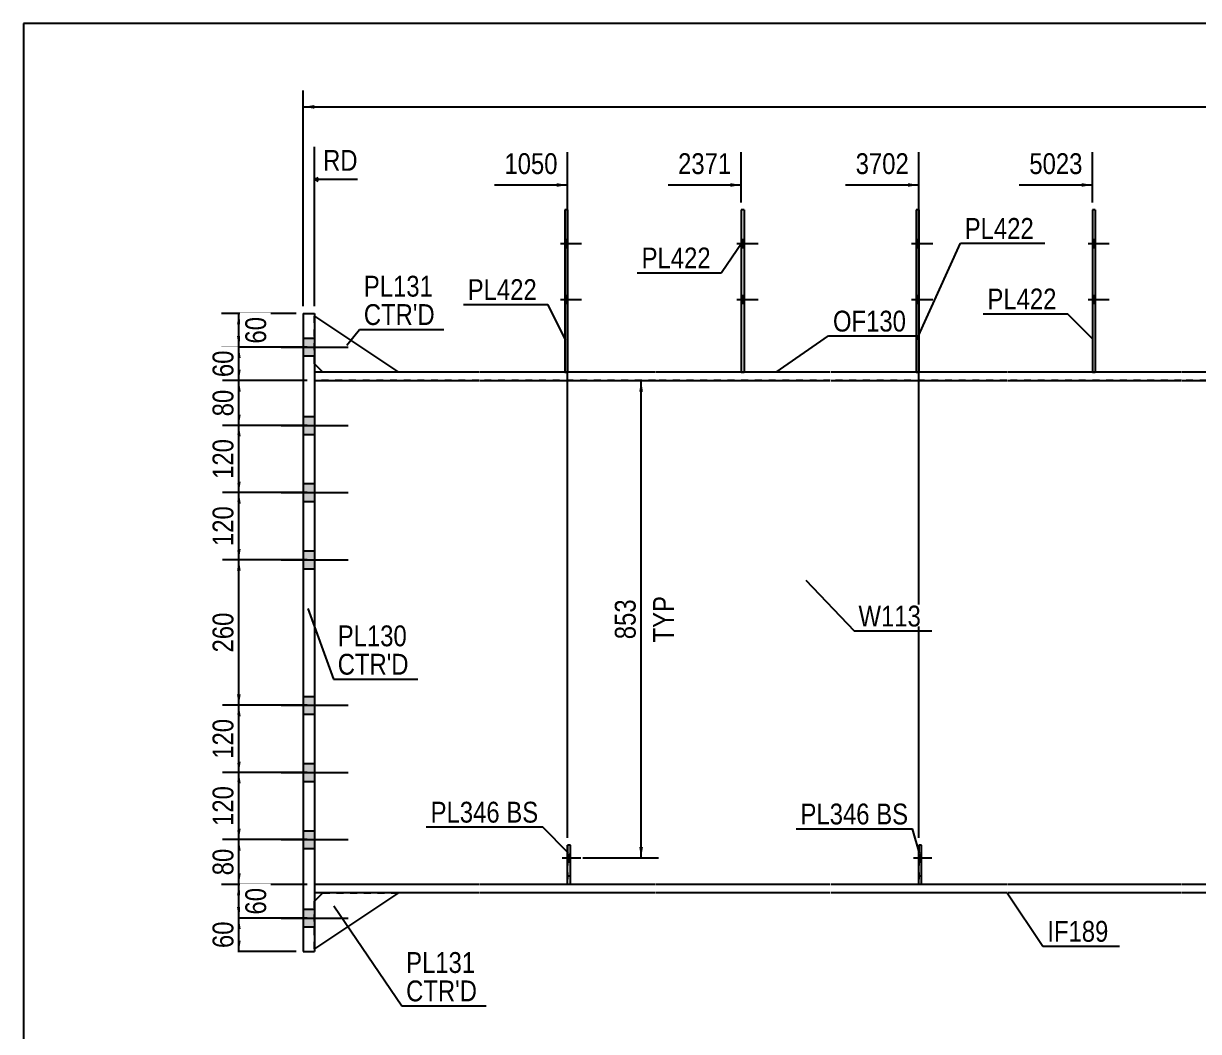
# Model space of a CAD drawing. Header units: millimetres. Extents: x 2 to 405, y 5 to 282.
# Drawn here: x 5 to 166.5, y 143.5 to 282 of the extents above; entities that cross this region are included whole.
import ezdxf

# ---------------------------------------------------------------- set-up
doc = ezdxf.new("R2010")
doc.units = ezdxf.units.MM
doc.linetypes.add('DXK_LINE_DOT1', pattern=[1.8814, 0.9407, -0.9407])
doc.linetypes.add('DXK_LINE_DOT2', pattern=[3.9198, 1.9599, -1.9599])
doc.styles.add('Arial Narrow', font='ARIALN.TTF', dxfattribs={"height": 0.2})

# ---------------------------------------------------------------- blocks, each defined once
blk = doc.blocks.new('Unknown-623473287-1210')
at = {"color": 5, "linetype": 'Continuous'}
for p, q in [((405, 282), (5, 282)), ((5, 282), (5, 5))]:
    blk.add_line(p, q, dxfattribs=at)
blk = doc.blocks.new('Part-623473287-1562 - 1511')
at = {"color": 2, "linetype": 'Continuous'}
for p, q in [((67.61, 234.08), (44.99, 234.08)), ((44.99, 232.93), (67.61, 232.93)), ((91.86, 234.08), (67.71, 234.08)), ((67.71, 232.93), (91.86, 232.93)), ((115.89, 234.08), (91.96, 234.08)), ((91.96, 232.93), (115.89, 232.93)), ((140.14, 234.08), (115.99, 234.08)), ((115.99, 232.93), (140.14, 232.93)), ((164.16, 234.08), (140.24, 234.08)), ((140.24, 232.93), (164.16, 232.93)), ((175.34, 234.08), (164.26, 234.08)), ((164.26, 232.93), (175.34, 232.93)), ((175.34, 234.08), (175.34, 232.93))]:
    blk.add_line(p, q, dxfattribs=at)
at = {"color": 7, "linetype": 'DXK_LINE_DOT1'}
blk.add_line((44.99, 234.08), (44.99, 232.93), dxfattribs=at)
blk = doc.blocks.new('Part-623473287-1728 - 1511')
at = {"color": 2, "linetype": 'Continuous'}
for p, q in [((152.32, 256.39), (151.93, 256.39)), ((151.93, 256.39), (151.93, 234.08)), ((152.32, 256.39), (152.32, 234.08))]:
    blk.add_line(p, q, dxfattribs=at)
at = {"color": 7, "linetype": 'DXK_LINE_DOT1'}
blk.add_line((151.93, 234.08), (152.32, 234.08), dxfattribs=at)
blk = doc.blocks.new('Part-623473287-1584 - 1511')
at = {"color": 7, "linetype": 'DXK_LINE_DOT1'}
for p, q in [((67.61, 232.93), (44.99, 232.93)), ((44.99, 232.93), (44.99, 163.7)), ((91.86, 232.93), (67.71, 232.93)), ((115.89, 232.93), (91.96, 232.93)), ((140.14, 232.93), (115.99, 232.93)), ((164.16, 232.93), (140.24, 232.93)), ((186.42, 232.93), (164.26, 232.93)), ((197.59, 232.93), (186.52, 232.93)), ((67.61, 163.7), (44.99, 163.7)), ((91.86, 163.7), (67.71, 163.7)), ((115.89, 163.7), (91.96, 163.7)), ((140.14, 163.7), (115.99, 163.7)), ((164.16, 163.7), (140.24, 163.7)), ((186.42, 163.7), (164.26, 163.7)), ((197.59, 163.7), (186.52, 163.7))]:
    blk.add_line(p, q, dxfattribs=at)
at = {"color": 2, "linetype": 'Continuous'}
blk.add_line((197.59, 232.93), (197.59, 163.7), dxfattribs=at)
blk = doc.blocks.new('Part-623473287-1760 - 1511')
at = {"color": 2, "linetype": 'Continuous'}
for p, q in [((79.79, 256.39), (79.4, 256.39)), ((79.4, 256.39), (79.4, 234.08)), ((79.79, 256.39), (79.79, 234.08))]:
    blk.add_line(p, q, dxfattribs=at)
at = {"color": 7, "linetype": 'DXK_LINE_DOT1'}
blk.add_line((79.4, 234.08), (79.79, 234.08), dxfattribs=at)
blk = doc.blocks.new('Bolt-623473287-1632 - 1511')
at = {"color": 3, "linetype": 'DXK_LINE_DOT2'}
for p, q in [((79.06, 167.34), (81.59, 167.34)), ((79.79, 167.87), (80.17, 167.87)), ((79.79, 166.8), (80.17, 166.8))]:
    blk.add_line(p, q, dxfattribs=at)
blk = doc.blocks.new('Bolt-623473287-1633 - 1511')
at = {"linetype": 'Continuous'}
blk.add_hatch(color=3, dxfattribs=at).paths.add_polyline_path([(80.17, 166.8), (80.17, 167.87), (79.79, 167.87), (79.79, 166.8)])
at = {"color": 3, "linetype": 'Continuous'}
for p, q in [((79.06, 167.34), (81.59, 167.34)), ((79.79, 167.87), (80.17, 167.87)), ((79.79, 166.8), (80.17, 166.8))]:
    blk.add_line(p, q, dxfattribs=at)
blk = doc.blocks.new('Bolt-623473287-1634 - 1511')
at = {"linetype": 'Continuous'}
for points in [[(104.04, 251.24), (104.04, 252.31), (103.66, 252.31), (103.66, 251.24)], [(104.04, 251.24), (104.04, 252.31), (103.66, 252.31), (103.66, 251.24)], [(104.04, 243.55), (104.04, 244.62), (103.66, 244.62), (103.66, 243.55)], [(104.04, 243.55), (104.04, 244.62), (103.66, 244.62), (103.66, 243.55)]]:
    blk.add_hatch(color=3, dxfattribs=at).paths.add_polyline_path(points)
at = {"color": 3, "linetype": 'Continuous'}
for p, q in [((103.66, 252.31), (104.04, 252.31)), ((103.66, 252.31), (104.04, 252.31)), ((103.04, 251.78), (105.96, 251.78)), ((103.04, 251.78), (105.96, 251.78)), ((103.66, 251.24), (104.04, 251.24)), ((103.66, 251.24), (104.04, 251.24)), ((103.04, 244.08), (105.96, 244.08)), ((103.04, 244.08), (105.96, 244.08)), ((103.66, 244.62), (104.04, 244.62)), ((103.66, 244.62), (104.04, 244.62)), ((103.66, 243.55), (104.04, 243.55)), ((103.66, 243.55), (104.04, 243.55))]:
    blk.add_line(p, q, dxfattribs=at)
blk = doc.blocks.new('Bolt-623473287-1635 - 1511')
at = {"linetype": 'Continuous'}
for points in [[(152.32, 251.24), (152.32, 252.31), (151.93, 252.31), (151.93, 251.24)], [(152.32, 251.24), (152.32, 252.31), (151.93, 252.31), (151.93, 251.24)], [(152.32, 243.55), (152.32, 244.62), (151.93, 244.62), (151.93, 243.55)], [(152.32, 243.55), (152.32, 244.62), (151.93, 244.62), (151.93, 243.55)]]:
    blk.add_hatch(color=3, dxfattribs=at).paths.add_polyline_path(points)
at = {"color": 3, "linetype": 'Continuous'}
for p, q in [((151.93, 252.31), (152.32, 252.31)), ((151.93, 252.31), (152.32, 252.31)), ((151.32, 251.78), (154.24, 251.78)), ((151.32, 251.78), (154.24, 251.78)), ((151.93, 251.24), (152.32, 251.24)), ((151.93, 251.24), (152.32, 251.24)), ((151.32, 244.08), (154.24, 244.08)), ((151.32, 244.08), (154.24, 244.08)), ((151.93, 244.62), (152.32, 244.62)), ((151.93, 244.62), (152.32, 244.62)), ((151.93, 243.55), (152.32, 243.55)), ((151.93, 243.55), (152.32, 243.55))]:
    blk.add_line(p, q, dxfattribs=at)
blk = doc.blocks.new('Part-623473287-1765 - 1511')
at = {"color": 7, "linetype": 'DXK_LINE_DOT1'}
for p, q in [((128.06, 169.11), (128.06, 163.72)), ((128.45, 169.11), (128.06, 169.11)), ((128.45, 163.72), (128.45, 169.11)), ((128.06, 164.87), (128.45, 164.87)), ((128.06, 163.72), (128.45, 163.72))]:
    blk.add_line(p, q, dxfattribs=at)
blk = doc.blocks.new('Part-623473287-1701 - 1511')
at = {"color": 2, "linetype": 'Continuous'}
for p, q in [((79.79, 163.72), (79.79, 169.11)), ((80.17, 169.11), (79.79, 169.11)), ((80.17, 163.72), (80.17, 169.11)), ((79.79, 163.72), (80.17, 163.72))]:
    blk.add_line(p, q, dxfattribs=at)
blk = doc.blocks.new('Bolt-623473287-1638 - 1511')
at = {"linetype": 'Continuous'}
for points in [[(79.79, 251.24), (79.79, 252.31), (79.4, 252.31), (79.4, 251.24)], [(79.79, 251.24), (79.79, 252.31), (79.4, 252.31), (79.4, 251.24)], [(79.79, 243.55), (79.79, 244.62), (79.4, 244.62), (79.4, 243.55)], [(79.79, 243.55), (79.79, 244.62), (79.4, 244.62), (79.4, 243.55)]]:
    blk.add_hatch(color=3, dxfattribs=at).paths.add_polyline_path(points)
at = {"color": 3, "linetype": 'Continuous'}
for p, q in [((79.4, 252.31), (79.79, 252.31)), ((79.4, 252.31), (79.79, 252.31)), ((78.79, 251.78), (81.71, 251.78)), ((78.79, 251.78), (81.71, 251.78)), ((79.4, 251.24), (79.79, 251.24)), ((79.4, 251.24), (79.79, 251.24)), ((78.79, 244.08), (81.71, 244.08)), ((78.79, 244.08), (81.71, 244.08)), ((79.4, 244.62), (79.79, 244.62)), ((79.4, 244.62), (79.79, 244.62)), ((79.4, 243.55), (79.79, 243.55)), ((79.4, 243.55), (79.79, 243.55))]:
    blk.add_line(p, q, dxfattribs=at)
blk = doc.blocks.new('Bolt-623473287-1639 - 1511')
at = {"color": 3, "linetype": 'DXK_LINE_DOT2'}
for p, q in [((127.33, 167.34), (129.87, 167.34)), ((128.06, 167.87), (128.45, 167.87)), ((128.06, 166.8), (128.45, 166.8))]:
    blk.add_line(p, q, dxfattribs=at)
blk = doc.blocks.new('Bolt-623473287-1640 - 1511')
at = {"linetype": 'Continuous'}
blk.add_hatch(color=3, dxfattribs=at).paths.add_polyline_path([(128.45, 166.8), (128.45, 167.87), (128.06, 167.87), (128.06, 166.8)])
at = {"color": 3, "linetype": 'Continuous'}
for p, q in [((127.33, 167.34), (129.87, 167.34)), ((128.06, 167.87), (128.45, 167.87)), ((128.06, 166.8), (128.45, 166.8))]:
    blk.add_line(p, q, dxfattribs=at)
blk = doc.blocks.new('Bolt-623473287-1641 - 1511')
at = {"linetype": 'Continuous'}
for points in [[(128.06, 251.24), (128.06, 252.31), (127.68, 252.31), (127.68, 251.24)], [(128.06, 251.24), (128.06, 252.31), (127.68, 252.31), (127.68, 251.24)], [(128.06, 243.55), (128.06, 244.62), (127.68, 244.62), (127.68, 243.55)], [(128.06, 243.55), (128.06, 244.62), (127.68, 244.62), (127.68, 243.55)]]:
    blk.add_hatch(color=3, dxfattribs=at).paths.add_polyline_path(points)
at = {"color": 3, "linetype": 'Continuous'}
for p, q in [((127.68, 252.31), (128.06, 252.31)), ((127.68, 252.31), (128.06, 252.31)), ((127.06, 251.78), (129.99, 251.78)), ((127.06, 251.78), (129.99, 251.78)), ((127.68, 251.24), (128.06, 251.24)), ((127.68, 251.24), (128.06, 251.24)), ((127.06, 244.08), (129.99, 244.08)), ((127.06, 244.08), (129.99, 244.08)), ((127.68, 244.62), (128.06, 244.62)), ((127.68, 244.62), (128.06, 244.62)), ((127.68, 243.55), (128.06, 243.55)), ((127.68, 243.55), (128.06, 243.55))]:
    blk.add_line(p, q, dxfattribs=at)
blk = doc.blocks.new('Part-623473287-1770 - 1511')
at = {"color": 2, "linetype": 'Continuous'}
for p, q in [((128.06, 163.72), (128.06, 169.11)), ((128.45, 169.11), (128.06, 169.11)), ((128.45, 163.72), (128.45, 169.11)), ((128.06, 163.72), (128.45, 163.72))]:
    blk.add_line(p, q, dxfattribs=at)
blk = doc.blocks.new('Part-623473287-1775 - 1511')
at = {"color": 2, "linetype": 'Continuous'}
for p, q in [((128.06, 256.39), (127.68, 256.39)), ((127.68, 256.39), (127.68, 234.08)), ((128.06, 256.39), (128.06, 234.08))]:
    blk.add_line(p, q, dxfattribs=at)
at = {"color": 7, "linetype": 'DXK_LINE_DOT1'}
blk.add_line((127.68, 234.08), (128.06, 234.08), dxfattribs=at)
blk = doc.blocks.new('Bolt-623473287-1652 - 1511')
at = {"linetype": 'Continuous'}
for points in [[(43.46, 238.77), (43.46, 236.31), (44.99, 236.31), (44.99, 238.77)], [(43.46, 238.77), (43.46, 236.31), (44.99, 236.31), (44.99, 238.77)], [(43.46, 228.01), (43.46, 225.54), (44.99, 225.54), (44.99, 228.01)], [(43.46, 228.01), (43.46, 225.54), (44.99, 225.54), (44.99, 228.01)], [(43.46, 218.77), (43.46, 216.31), (44.99, 216.31), (44.99, 218.77)], [(43.46, 218.77), (43.46, 216.31), (44.99, 216.31), (44.99, 218.77)], [(43.46, 209.54), (43.46, 207.08), (44.99, 207.08), (44.99, 209.54)], [(43.46, 209.54), (43.46, 207.08), (44.99, 207.08), (44.99, 209.54)], [(43.46, 189.54), (43.46, 187.08), (44.99, 187.08), (44.99, 189.54)], [(43.46, 189.54), (43.46, 187.08), (44.99, 187.08), (44.99, 189.54)], [(43.46, 180.31), (43.46, 177.85), (44.99, 177.85), (44.99, 180.31)], [(43.46, 180.31), (43.46, 177.85), (44.99, 177.85), (44.99, 180.31)], [(43.46, 171.08), (43.46, 168.62), (44.99, 168.62), (44.99, 171.08)], [(43.46, 171.08), (43.46, 168.62), (44.99, 168.62), (44.99, 171.08)], [(43.46, 160.31), (43.46, 157.85), (44.99, 157.85), (44.99, 160.31)], [(43.46, 160.31), (43.46, 157.85), (44.99, 157.85), (44.99, 160.31)]]:
    blk.add_hatch(color=3, dxfattribs=at).paths.add_polyline_path(points)
at = {"color": 3, "linetype": 'Continuous'}
for p, q in [((40.4, 237.54), (49.61, 237.54)), ((40.4, 237.54), (49.61, 237.54)), ((43.46, 238.77), (44.99, 238.77)), ((43.46, 238.77), (44.99, 238.77)), ((43.46, 236.31), (44.99, 236.31)), ((43.46, 236.31), (44.99, 236.31)), ((43.46, 228.01), (44.99, 228.01)), ((43.46, 228.01), (44.99, 228.01)), ((40.4, 226.77), (49.61, 226.77)), ((40.4, 226.77), (49.61, 226.77)), ((43.46, 225.54), (44.99, 225.54)), ((43.46, 225.54), (44.99, 225.54)), ((43.46, 218.77), (44.99, 218.77)), ((43.46, 218.77), (44.99, 218.77)), ((40.4, 217.54), (49.61, 217.54)), ((40.4, 217.54), (49.61, 217.54)), ((43.46, 216.31), (44.99, 216.31)), ((43.46, 216.31), (44.99, 216.31)), ((43.46, 209.54), (44.99, 209.54)), ((43.46, 209.54), (44.99, 209.54)), ((40.4, 208.31), (49.61, 208.31)), ((40.4, 208.31), (49.61, 208.31)), ((43.46, 207.08), (44.99, 207.08)), ((43.46, 207.08), (44.99, 207.08)), ((43.46, 189.54), (44.99, 189.54)), ((43.46, 189.54), (44.99, 189.54)), ((40.4, 188.31), (49.61, 188.31)), ((40.4, 188.31), (49.61, 188.31)), ((43.46, 187.08), (44.99, 187.08)), ((43.46, 187.08), (44.99, 187.08)), ((43.46, 180.31), (44.99, 180.31)), ((43.46, 180.31), (44.99, 180.31)), ((40.4, 179.08), (49.61, 179.08)), ((40.4, 179.08), (49.61, 179.08)), ((43.46, 177.85), (44.99, 177.85)), ((43.46, 177.85), (44.99, 177.85)), ((40.4, 169.85), (49.61, 169.85)), ((40.4, 169.85), (49.61, 169.85)), ((43.46, 171.08), (44.99, 171.08)), ((43.46, 171.08), (44.99, 171.08)), ((43.46, 168.62), (44.99, 168.62)), ((43.46, 168.62), (44.99, 168.62)), ((43.46, 160.31), (44.99, 160.31)), ((43.46, 160.31), (44.99, 160.31)), ((40.4, 159.08), (49.61, 159.08)), ((40.4, 159.08), (49.61, 159.08)), ((43.46, 157.85), (44.99, 157.85)), ((43.46, 157.85), (44.99, 157.85))]:
    blk.add_line(p, q, dxfattribs=at)
blk = doc.blocks.new('Part-623473287-1679 - 1511')
at = {"color": 7, "linetype": 'DXK_LINE_DOT1'}
for p, q in [((79.79, 169.11), (79.79, 163.72)), ((80.17, 169.11), (79.79, 169.11)), ((80.17, 163.72), (80.17, 169.11)), ((79.79, 164.87), (80.17, 164.87)), ((79.79, 163.72), (80.17, 163.72))]:
    blk.add_line(p, q, dxfattribs=at)
blk = doc.blocks.new('Part-623473287-1723 - 1511')
at = {"color": 2, "linetype": 'Continuous'}
for p, q in [((104.04, 256.39), (103.66, 256.39)), ((103.66, 256.39), (103.66, 234.08)), ((104.04, 256.39), (104.04, 234.08))]:
    blk.add_line(p, q, dxfattribs=at)
at = {"color": 7, "linetype": 'DXK_LINE_DOT1'}
blk.add_line((103.66, 234.08), (104.04, 234.08), dxfattribs=at)
blk = doc.blocks.new('Part-623473287-1912 - 1511')
at = {"color": 2, "linetype": 'Continuous'}
for p, q in [((56.53, 162.54), (44.99, 154.85)), ((44.99, 161.39), (46.15, 162.54))]:
    blk.add_line(p, q, dxfattribs=at)
at = {"color": 7, "linetype": 'DXK_LINE_DOT1'}
for p, q in [((46.15, 162.54), (56.53, 162.54)), ((44.99, 154.85), (44.99, 161.39))]:
    blk.add_line(p, q, dxfattribs=at)
blk = doc.blocks.new('Part-623473287-1917 - 1511')
at = {"color": 2, "linetype": 'Continuous'}
for p, q in [((44.99, 241.77), (56.53, 234.08)), ((46.15, 234.08), (44.99, 235.24))]:
    blk.add_line(p, q, dxfattribs=at)
at = {"color": 7, "linetype": 'DXK_LINE_DOT1'}
for p, q in [((44.99, 235.24), (44.99, 241.77)), ((56.53, 234.08), (46.15, 234.08))]:
    blk.add_line(p, q, dxfattribs=at)
blk = doc.blocks.new('Part-623473287-1922 - 1511')
at = {"color": 2, "linetype": 'Continuous'}
for p, q in [((43.46, 242.16), (44.99, 242.16)), ((43.46, 242.16), (43.46, 154.47)), ((44.99, 242.16), (44.99, 154.47)), ((43.46, 154.47), (44.99, 154.47))]:
    blk.add_line(p, q, dxfattribs=at)
blk = doc.blocks.new('Part-623473287-1927 - 1511')
at = {"color": 2, "linetype": 'Continuous'}
for p, q in [((67.61, 163.7), (44.99, 163.7)), ((91.86, 163.7), (67.71, 163.7)), ((115.89, 163.7), (91.96, 163.7)), ((140.14, 163.7), (115.99, 163.7)), ((164.16, 163.7), (140.24, 163.7)), ((175.34, 163.7), (164.26, 163.7)), ((175.34, 163.7), (175.34, 162.54)), ((67.61, 162.54), (44.99, 162.54)), ((91.86, 162.54), (67.71, 162.54)), ((115.89, 162.54), (91.96, 162.54)), ((140.14, 162.54), (115.99, 162.54)), ((164.16, 162.54), (140.24, 162.54)), ((175.34, 162.54), (164.26, 162.54))]:
    blk.add_line(p, q, dxfattribs=at)
at = {"color": 7, "linetype": 'DXK_LINE_DOT1'}
blk.add_line((44.99, 163.7), (44.99, 162.54), dxfattribs=at)
blk = doc.blocks.new('StraightDimension-623473287-3111 - 1511')
at = {"linetype": 'Continuous'}
blk.add_hatch(color=7, dxfattribs=at).paths.add_polyline_path([(150.43, 260.06), (151.93, 259.81), (150.43, 259.56)])
at = {"color": 7, "linetype": 'Continuous'}
for p, q in [((151.93, 257.39), (151.93, 264.31)), ((141.87, 259.81), (151.93, 259.81))]:
    blk.add_line(p, q, dxfattribs=at)
at = {"color": 0}
blk.add_wipeout([(151.16, 260.71), (151.16, 264.91), (142.65, 264.91), (142.65, 260.71)], dxfattribs=at)
at = {"color": 3, "style": 'Arial Narrow'}
blk.add_text('5023', height=2.863, dxfattribs=at).set_placement((143.25, 261.31))
blk = doc.blocks.new('StraightDimension-623473287-3969 - 1511')
at = {"linetype": 'Continuous'}
for points in [[(34.35, 168.35), (34.6, 169.85), (34.85, 168.35)], [(34.85, 165.2), (34.6, 163.7), (34.35, 165.2)]]:
    blk.add_hatch(color=7, dxfattribs=at).paths.add_polyline_path(points)
at = {"color": 7, "linetype": 'Continuous'}
for p, q in [((44, 169.85), (32.35, 169.85)), ((34.6, 163.7), (34.6, 169.85)), ((43.99, 163.7), (32.35, 163.7))]:
    blk.add_line(p, q, dxfattribs=at)
at = {"color": 0}
blk.add_wipeout([(34.45, 169.2), (30.25, 169.2), (30.25, 164.35), (34.45, 164.35)], dxfattribs=at)
at = {"color": 3, "style": 'Arial Narrow'}
blk.add_text('80', height=2.863, rotation=90.0002, dxfattribs=at).set_placement((33.85, 164.95))
blk = doc.blocks.new('StraightDimension-623473287-2055 - 1511')
at = {"linetype": 'Continuous'}
for points in [[(89.64, 231.43), (89.89, 232.93), (90.14, 231.43)], [(90.14, 168.84), (89.89, 167.34), (89.64, 168.84)]]:
    blk.add_hatch(color=7, dxfattribs=at).paths.add_polyline_path(points)
at = {"color": 7, "linetype": 'Continuous'}
for p, q in [((81.88, 232.93), (92.29, 232.93)), ((89.89, 167.34), (89.89, 232.93)), ((81.88, 167.34), (92.29, 167.34))]:
    blk.add_line(p, q, dxfattribs=at)
at = {"color": 0, "linetype": 'Continuous'}
blk.add_wipeout([(94.99, 203.93), (90.79, 203.93), (90.79, 196.34), (94.99, 196.34)], dxfattribs=at)
at = {"color": 3, "linetype": 'Continuous', "style": 'Arial Narrow'}
blk.add_text('TYP', height=2.863, rotation=90.0002, dxfattribs=at).set_placement((94.39, 196.94))
at = {"color": 0}
blk.add_wipeout([(89.74, 203.47), (85.54, 203.47), (85.54, 196.79), (89.74, 196.79)], dxfattribs=at)
at = {"color": 3, "style": 'Arial Narrow'}
blk.add_text('853', height=2.863, rotation=90.0002, dxfattribs=at).set_placement((89.14, 197.39))
blk = doc.blocks.new('StraightDimension-623473287-2171 - 1511')
at = {"linetype": 'Continuous'}
blk.add_hatch(color=7, dxfattribs=at).paths.add_polyline_path([(44.96, 270.29), (43.46, 270.54), (44.96, 270.79)])
at = {"color": 7, "linetype": 'Continuous'}
for p, q in [((43.46, 243.16), (43.46, 272.79)), ((43.46, 270.54), (365.95, 270.54))]:
    blk.add_line(p, q, dxfattribs=at)
blk = doc.blocks.new('StraightDimension-623473287-3112 - 1511')
at = {"linetype": 'Continuous'}
blk.add_hatch(color=7, dxfattribs=at).paths.add_polyline_path([(126.56, 260.06), (128.06, 259.81), (126.56, 259.56)])
at = {"color": 7, "linetype": 'Continuous'}
for p, q in [((128.06, 170.11), (128.06, 264.31)), ((118, 259.81), (128.06, 259.81))]:
    blk.add_line(p, q, dxfattribs=at)
at = {"color": 0}
blk.add_wipeout([(127.29, 260.71), (127.29, 264.91), (118.78, 264.91), (118.78, 260.71)], dxfattribs=at)
at = {"color": 3, "style": 'Arial Narrow'}
blk.add_text('3702', height=2.863, dxfattribs=at).set_placement((119.38, 261.31))
blk = doc.blocks.new('StraightDimension-623473287-3113 - 1511')
at = {"linetype": 'Continuous'}
blk.add_hatch(color=7, dxfattribs=at).paths.add_polyline_path([(102.16, 260.06), (103.66, 259.81), (102.16, 259.56)])
at = {"color": 7, "linetype": 'Continuous'}
for p, q in [((103.66, 257.39), (103.66, 264.31)), ((93.59, 259.81), (103.66, 259.81))]:
    blk.add_line(p, q, dxfattribs=at)
at = {"color": 0}
blk.add_wipeout([(102.88, 260.71), (102.88, 264.91), (94.37, 264.91), (94.37, 260.71)], dxfattribs=at)
at = {"color": 3, "style": 'Arial Narrow'}
blk.add_text('2371', height=2.863, dxfattribs=at).set_placement((94.97, 261.31))
blk = doc.blocks.new('StraightDimension-623473287-3114 - 1511')
at = {"linetype": 'Continuous'}
blk.add_hatch(color=7, dxfattribs=at).paths.add_polyline_path([(78.29, 260.06), (79.79, 259.81), (78.29, 259.56)])
at = {"color": 7, "linetype": 'Continuous'}
for p, q in [((79.79, 170.11), (79.79, 264.31)), ((69.72, 259.81), (79.79, 259.81))]:
    blk.add_line(p, q, dxfattribs=at)
at = {"color": 0, "linetype": 'Continuous'}
blk.add_wipeout([(51.53, 261.16), (51.53, 265.36), (45.58, 265.36), (45.58, 261.16)], dxfattribs=at)
at = {"color": 7, "linetype": 'Continuous'}
for p, q in [((44.99, 243.16), (44.99, 265.06)), ((45.49, 260.81), (44.99, 260.56)), ((45.49, 260.31), (44.99, 260.56)), ((50.93, 260.56), (44.99, 260.56))]:
    blk.add_line(p, q, dxfattribs=at)
at = {"color": 3, "linetype": 'Continuous', "style": 'Arial Narrow'}
blk.add_text('RD', height=2.863, dxfattribs=at).set_placement((46.18, 261.76))
at = {"color": 0}
blk.add_wipeout([(79.01, 260.71), (79.01, 264.91), (70.5, 264.91), (70.5, 260.71)], dxfattribs=at)
at = {"color": 3, "style": 'Arial Narrow'}
blk.add_text('1050', height=2.863, dxfattribs=at).set_placement((71.1, 261.31))
blk = doc.blocks.new('StraightDimension-623473287-3961 - 1511')
at = {"linetype": 'Continuous'}
for points in [[(34.35, 240.66), (34.6, 242.16), (34.85, 240.66)], [(34.85, 239.04), (34.6, 237.54), (34.35, 239.04)]]:
    blk.add_hatch(color=7, dxfattribs=at).paths.add_polyline_path(points)
at = {"color": 7, "linetype": 'Continuous'}
for p, q in [((42.46, 242.16), (32.2, 242.16)), ((34.6, 237.54), (34.6, 242.16)), ((44, 237.54), (32.2, 237.54))]:
    blk.add_line(p, q, dxfattribs=at)
at = {"color": 0}
blk.add_wipeout([(38.95, 242.28), (34.75, 242.28), (34.75, 237.42), (38.95, 237.42)], dxfattribs=at)
at = {"color": 3, "style": 'Arial Narrow'}
blk.add_text('60', height=2.863, rotation=90.0002, dxfattribs=at).set_placement((38.35, 238.02))
blk = doc.blocks.new('StraightDimension-623473287-3962 - 1511')
at = {"linetype": 'Continuous'}
for points in [[(34.35, 236.04), (34.6, 237.54), (34.85, 236.04)], [(34.85, 234.43), (34.6, 232.93), (34.35, 234.43)]]:
    blk.add_hatch(color=7, dxfattribs=at).paths.add_polyline_path(points)
at = {"color": 7, "linetype": 'Continuous'}
for p, q in [((44, 237.54), (32.35, 237.54)), ((34.6, 232.93), (34.6, 237.54)), ((44, 232.93), (32.35, 232.93))]:
    blk.add_line(p, q, dxfattribs=at)
at = {"color": 0}
blk.add_wipeout([(34.45, 237.66), (30.25, 237.66), (30.25, 232.81), (34.45, 232.81)], dxfattribs=at)
at = {"color": 3, "style": 'Arial Narrow'}
blk.add_text('60', height=2.863, rotation=90.0002, dxfattribs=at).set_placement((33.85, 233.41))
blk = doc.blocks.new('StraightDimension-623473287-3963 - 1511')
at = {"linetype": 'Continuous'}
for points in [[(34.35, 231.43), (34.6, 232.93), (34.85, 231.43)], [(34.85, 228.27), (34.6, 226.77), (34.35, 228.27)]]:
    blk.add_hatch(color=7, dxfattribs=at).paths.add_polyline_path(points)
at = {"color": 7, "linetype": 'Continuous'}
for p, q in [((44, 232.93), (32.35, 232.93)), ((34.6, 226.77), (34.6, 232.93)), ((44, 226.77), (32.35, 226.77))]:
    blk.add_line(p, q, dxfattribs=at)
at = {"color": 0}
blk.add_wipeout([(34.45, 232.28), (30.25, 232.28), (30.25, 227.42), (34.45, 227.42)], dxfattribs=at)
at = {"color": 3, "style": 'Arial Narrow'}
blk.add_text('80', height=2.863, rotation=90.0002, dxfattribs=at).set_placement((33.85, 228.02))
blk = doc.blocks.new('StraightDimension-623473287-3964 - 1511')
at = {"linetype": 'Continuous'}
for points in [[(34.35, 225.27), (34.6, 226.77), (34.85, 225.27)], [(34.85, 219.04), (34.6, 217.54), (34.35, 219.04)]]:
    blk.add_hatch(color=7, dxfattribs=at).paths.add_polyline_path(points)
at = {"color": 7, "linetype": 'Continuous'}
for p, q in [((44, 226.77), (32.35, 226.77)), ((34.6, 217.54), (34.6, 226.77)), ((44, 217.54), (32.35, 217.54))]:
    blk.add_line(p, q, dxfattribs=at)
at = {"color": 0}
blk.add_wipeout([(34.45, 225.5), (30.25, 225.5), (30.25, 218.82), (34.45, 218.82)], dxfattribs=at)
at = {"color": 3, "style": 'Arial Narrow'}
blk.add_text('120', height=2.863, rotation=90.0002, dxfattribs=at).set_placement((33.85, 219.42))
blk = doc.blocks.new('StraightDimension-623473287-3965 - 1511')
at = {"linetype": 'Continuous'}
for points in [[(34.35, 216.04), (34.6, 217.54), (34.85, 216.04)], [(34.85, 209.81), (34.6, 208.31), (34.35, 209.81)]]:
    blk.add_hatch(color=7, dxfattribs=at).paths.add_polyline_path(points)
at = {"color": 7, "linetype": 'Continuous'}
for p, q in [((44, 217.54), (32.35, 217.54)), ((34.6, 208.31), (34.6, 217.54)), ((44, 208.31), (32.35, 208.31))]:
    blk.add_line(p, q, dxfattribs=at)
at = {"color": 0}
blk.add_wipeout([(34.45, 216.27), (30.25, 216.27), (30.25, 209.59), (34.45, 209.59)], dxfattribs=at)
at = {"color": 3, "style": 'Arial Narrow'}
blk.add_text('120', height=2.863, rotation=90.0002, dxfattribs=at).set_placement((33.85, 210.19))
blk = doc.blocks.new('StraightDimension-623473287-3966 - 1511')
at = {"linetype": 'Continuous'}
for points in [[(34.35, 206.81), (34.6, 208.31), (34.85, 206.81)], [(34.85, 189.81), (34.6, 188.31), (34.35, 189.81)]]:
    blk.add_hatch(color=7, dxfattribs=at).paths.add_polyline_path(points)
at = {"color": 7, "linetype": 'Continuous'}
for p, q in [((44, 208.31), (32.35, 208.31)), ((34.6, 188.31), (34.6, 208.31)), ((44, 188.31), (32.35, 188.31))]:
    blk.add_line(p, q, dxfattribs=at)
at = {"color": 0}
blk.add_wipeout([(34.45, 201.66), (30.25, 201.66), (30.25, 194.97), (34.45, 194.97)], dxfattribs=at)
at = {"color": 3, "style": 'Arial Narrow'}
blk.add_text('260', height=2.863, rotation=90.0002, dxfattribs=at).set_placement((33.85, 195.57))
blk = doc.blocks.new('StraightDimension-623473287-3967 - 1511')
at = {"linetype": 'Continuous'}
for points in [[(34.35, 186.81), (34.6, 188.31), (34.85, 186.81)], [(34.85, 180.58), (34.6, 179.08), (34.35, 180.58)]]:
    blk.add_hatch(color=7, dxfattribs=at).paths.add_polyline_path(points)
at = {"color": 7, "linetype": 'Continuous'}
for p, q in [((44, 188.31), (32.35, 188.31)), ((34.6, 179.08), (34.6, 188.31)), ((43.99, 179.08), (32.35, 179.08))]:
    blk.add_line(p, q, dxfattribs=at)
at = {"color": 0}
blk.add_wipeout([(34.45, 187.04), (30.25, 187.04), (30.25, 180.36), (34.45, 180.36)], dxfattribs=at)
at = {"color": 3, "style": 'Arial Narrow'}
blk.add_text('120', height=2.863, rotation=90.0002, dxfattribs=at).set_placement((33.85, 180.96))
blk = doc.blocks.new('StraightDimension-623473287-3968 - 1511')
at = {"linetype": 'Continuous'}
for points in [[(34.35, 177.58), (34.6, 179.08), (34.85, 177.58)], [(34.85, 171.35), (34.6, 169.85), (34.35, 171.35)]]:
    blk.add_hatch(color=7, dxfattribs=at).paths.add_polyline_path(points)
at = {"color": 7, "linetype": 'Continuous'}
for p, q in [((43.99, 179.08), (32.35, 179.08)), ((34.6, 169.85), (34.6, 179.08)), ((44, 169.85), (32.35, 169.85))]:
    blk.add_line(p, q, dxfattribs=at)
at = {"color": 0}
blk.add_wipeout([(34.45, 177.81), (30.25, 177.81), (30.25, 171.12), (34.45, 171.12)], dxfattribs=at)
at = {"color": 3, "style": 'Arial Narrow'}
blk.add_text('120', height=2.863, rotation=90.0002, dxfattribs=at).set_placement((33.85, 171.73))
blk = doc.blocks.new('StraightDimension-623473287-3970 - 1511')
at = {"linetype": 'Continuous'}
for points in [[(34.35, 162.2), (34.6, 163.7), (34.85, 162.2)], [(34.85, 160.58), (34.6, 159.08), (34.35, 160.58)]]:
    blk.add_hatch(color=7, dxfattribs=at).paths.add_polyline_path(points)
at = {"color": 7, "linetype": 'Continuous'}
for p, q in [((43.99, 163.7), (32.2, 163.7)), ((34.6, 159.08), (34.6, 163.7)), ((44, 159.08), (32.2, 159.08))]:
    blk.add_line(p, q, dxfattribs=at)
at = {"color": 0}
blk.add_wipeout([(38.95, 163.82), (34.75, 163.82), (34.75, 158.96), (38.95, 158.96)], dxfattribs=at)
at = {"color": 3, "style": 'Arial Narrow'}
blk.add_text('60', height=2.863, rotation=90.0002, dxfattribs=at).set_placement((38.35, 159.56))
blk = doc.blocks.new('StraightDimension-623473287-3971 - 1511')
at = {"linetype": 'Continuous'}
for points in [[(34.35, 157.58), (34.6, 159.08), (34.85, 157.58)], [(34.85, 155.97), (34.6, 154.47), (34.35, 155.97)]]:
    blk.add_hatch(color=7, dxfattribs=at).paths.add_polyline_path(points)
at = {"color": 7, "linetype": 'Continuous'}
for p, q in [((44, 159.08), (32.35, 159.08)), ((34.6, 154.47), (34.6, 159.08)), ((42.46, 154.47), (32.35, 154.47))]:
    blk.add_line(p, q, dxfattribs=at)
at = {"color": 0}
blk.add_wipeout([(34.45, 159.2), (30.25, 159.2), (30.25, 154.35), (34.45, 154.35)], dxfattribs=at)
at = {"color": 3, "style": 'Arial Narrow'}
blk.add_text('60', height=2.863, rotation=90.0002, dxfattribs=at).set_placement((33.85, 154.95))
blk = doc.blocks.new('Mark-623473287-1558 - 1511')
at = {"color": 0}
blk.add_wipeout([(126.31, 239.67), (126.31, 242.67), (116.26, 242.67), (116.26, 239.67)], dxfattribs=at)
blk.add_wipeout([(126.31, 239.67), (126.31, 242.67), (116.26, 242.67), (116.26, 239.67)], dxfattribs=at)
at = {"color": 7, "linetype": 'Continuous'}
for p, q in [((108.43, 234.08), (115.66, 239.07)), ((115.66, 239.07), (127.81, 239.07))]:
    blk.add_line(p, q, dxfattribs=at)
at = {"color": 3, "style": 'Arial Narrow'}
blk.add_text('OF130', height=2.863, dxfattribs=at).set_placement((116.26, 239.67))
blk = doc.blocks.new('Mark-623473287-1580 - 1511')
at = {"color": 0}
blk.add_wipeout([(128.36, 199.14), (128.36, 202.14), (119.77, 202.14), (119.77, 199.14)], dxfattribs=at)
blk.add_wipeout([(128.36, 199.14), (128.36, 202.14), (119.77, 202.14), (119.77, 199.14)], dxfattribs=at)
at = {"color": 7, "linetype": 'Continuous'}
for p, q in [((112.53, 205.5), (119.17, 198.54)), ((119.17, 198.54), (129.86, 198.54))]:
    blk.add_line(p, q, dxfattribs=at)
at = {"color": 3, "style": 'Arial Narrow'}
blk.add_text('W113', height=2.863, dxfattribs=at).set_placement((119.77, 199.14))
blk = doc.blocks.new('Mark-623473287-1923 - 1511')
at = {"color": 0}
blk.add_wipeout([(154.13, 155.82), (154.13, 158.82), (145.72, 158.82), (145.72, 155.82)], dxfattribs=at)
blk.add_wipeout([(154.13, 155.82), (154.13, 158.82), (145.72, 158.82), (145.72, 155.82)], dxfattribs=at)
at = {"color": 7, "linetype": 'Continuous'}
for p, q in [((140.2, 162.54), (145.12, 155.22)), ((145.12, 155.22), (155.63, 155.22))]:
    blk.add_line(p, q, dxfattribs=at)
at = {"color": 3, "style": 'Arial Narrow'}
blk.add_text('IF189', height=2.863, dxfattribs=at).set_placement((145.72, 155.82))
blk = doc.blocks.new('Mark-623473287-1771 - 1511')
at = {"color": 0}
blk.add_wipeout([(143.87, 252.41), (143.87, 255.41), (134.37, 255.41), (134.37, 252.41)], dxfattribs=at)
blk.add_wipeout([(143.87, 252.41), (143.87, 255.41), (134.37, 255.41), (134.37, 252.41)], dxfattribs=at)
at = {"color": 7, "linetype": 'Continuous'}
for p, q in [((127.78, 238.57), (133.77, 251.81)), ((133.77, 251.81), (145.37, 251.81))]:
    blk.add_line(p, q, dxfattribs=at)
at = {"color": 3, "style": 'Arial Narrow'}
blk.add_text('PL422', height=2.863, dxfattribs=at).set_placement((134.37, 252.41))
blk = doc.blocks.new('Mark-623473287-1719 - 1511')
at = {"color": 7, "linetype": 'Continuous'}
blk.add_line((103.76, 251.9), (100.96, 247.75), dxfattribs=at)
at = {"color": 0}
blk.add_wipeout([(99.46, 248.35), (99.46, 251.35), (89.96, 251.35), (89.96, 248.35)], dxfattribs=at)
blk.add_wipeout([(99.46, 248.35), (99.46, 251.35), (89.96, 251.35), (89.96, 248.35)], dxfattribs=at)
at = {"color": 7, "linetype": 'Continuous'}
blk.add_line((89.36, 247.75), (100.96, 247.75), dxfattribs=at)
at = {"color": 3, "style": 'Arial Narrow'}
blk.add_text('PL422', height=2.863, dxfattribs=at).set_placement((89.96, 248.35))
blk = doc.blocks.new('Mark-623473287-1724 - 1511')
at = {"color": 7, "linetype": 'Continuous'}
blk.add_line((152.03, 238.57), (148.5, 242.11), dxfattribs=at)
at = {"color": 0}
blk.add_wipeout([(147, 242.71), (147, 245.71), (137.49, 245.71), (137.49, 242.71)], dxfattribs=at)
blk.add_wipeout([(147, 242.71), (147, 245.71), (137.49, 245.71), (137.49, 242.71)], dxfattribs=at)
at = {"color": 7, "linetype": 'Continuous'}
blk.add_line((136.89, 242.11), (148.5, 242.11), dxfattribs=at)
at = {"color": 3, "style": 'Arial Narrow'}
blk.add_text('PL422', height=2.863, dxfattribs=at).set_placement((137.49, 242.71))
blk = doc.blocks.new('Mark-623473287-1918 - 1511')
at = {"color": 0}
for points in [[(57.7, 196.42), (57.7, 199.42), (48.19, 199.42), (48.19, 196.42)], [(57.95, 192.52), (57.95, 195.52), (48.19, 195.52), (48.19, 192.52)]]:
    blk.add_wipeout(points, dxfattribs=at)
for points in [[(57.7, 196.42), (57.7, 199.42), (48.19, 199.42), (48.19, 196.42)], [(57.95, 192.52), (57.95, 195.52), (48.19, 195.52), (48.19, 192.52)]]:
    blk.add_wipeout(points, dxfattribs=at)
at = {"color": 7, "linetype": 'Continuous'}
for p, q in [((44.06, 201.6), (47.59, 191.92)), ((47.59, 191.92), (59.2, 191.92))]:
    blk.add_line(p, q, dxfattribs=at)
at = {"color": 3, "style": 'Arial Narrow'}
blk.add_text('PL130', height=2.863, dxfattribs=at).set_placement((48.19, 196.42))
at = {"color": 1, "style": 'Arial Narrow'}
blk.add_text("CTR'D", height=2.863, dxfattribs=at).set_placement((48.19, 192.52))
blk = doc.blocks.new('Mark-623473287-1756 - 1511')
at = {"color": 7, "linetype": 'Continuous'}
blk.add_line((79.5, 238.57), (77.07, 243.4), dxfattribs=at)
at = {"color": 0}
blk.add_wipeout([(75.57, 244), (75.57, 247), (66.06, 247), (66.06, 244)], dxfattribs=at)
blk.add_wipeout([(75.57, 244), (75.57, 247), (66.06, 247), (66.06, 244)], dxfattribs=at)
at = {"color": 7, "linetype": 'Continuous'}
blk.add_line((65.46, 243.4), (77.07, 243.4), dxfattribs=at)
at = {"color": 3, "style": 'Arial Narrow'}
blk.add_text('PL422', height=2.863, dxfattribs=at).set_placement((66.06, 244))
blk = doc.blocks.new('Mark-623473287-1908 - 1511')
at = {"color": 0}
for points in [[(67.09, 151.53), (67.09, 154.53), (57.59, 154.53), (57.59, 151.53)], [(67.34, 147.63), (67.34, 150.63), (57.59, 150.63), (57.59, 147.63)]]:
    blk.add_wipeout(points, dxfattribs=at)
for points in [[(67.09, 151.53), (67.09, 154.53), (57.59, 154.53), (57.59, 151.53)], [(67.34, 147.63), (67.34, 150.63), (57.59, 150.63), (57.59, 147.63)]]:
    blk.add_wipeout(points, dxfattribs=at)
at = {"color": 7, "linetype": 'Continuous'}
for p, q in [((47.65, 160.77), (56.99, 147.03)), ((56.99, 147.03), (68.59, 147.03))]:
    blk.add_line(p, q, dxfattribs=at)
at = {"color": 3, "style": 'Arial Narrow'}
blk.add_text('PL131', height=2.863, dxfattribs=at).set_placement((57.59, 151.53))
at = {"color": 1, "style": 'Arial Narrow'}
blk.add_text("CTR'D", height=2.863, dxfattribs=at).set_placement((57.59, 147.63))
blk = doc.blocks.new('Mark-623473287-1913 - 1511')
at = {"color": 0}
for points in [[(61.28, 244.47), (61.28, 247.47), (51.78, 247.47), (51.78, 244.47)], [(61.53, 240.57), (61.53, 243.57), (51.78, 243.57), (51.78, 240.57)]]:
    blk.add_wipeout(points, dxfattribs=at)
for points in [[(61.28, 244.47), (61.28, 247.47), (51.78, 247.47), (51.78, 244.47)], [(61.53, 240.57), (61.53, 243.57), (51.78, 243.57), (51.78, 240.57)]]:
    blk.add_wipeout(points, dxfattribs=at)
at = {"color": 7, "linetype": 'Continuous'}
for p, q in [((49.44, 237.79), (51.18, 239.97)), ((51.18, 239.97), (62.78, 239.97))]:
    blk.add_line(p, q, dxfattribs=at)
at = {"color": 3, "style": 'Arial Narrow'}
blk.add_text('PL131', height=2.863, dxfattribs=at).set_placement((51.78, 244.47))
at = {"color": 1, "style": 'Arial Narrow'}
blk.add_text("CTR'D", height=2.863, dxfattribs=at).set_placement((51.78, 240.57))
blk = doc.blocks.new('MarkSet-623473287-2321 - 1511')
at = {"color": 0}
for points in [[(121.31, 171.94), (121.31, 174.94), (111.8, 174.94), (111.8, 171.94)], [(126.59, 171.94), (126.59, 174.94), (122.21, 174.94), (122.21, 171.94)]]:
    blk.add_wipeout(points, dxfattribs=at)
for points in [[(121.31, 171.94), (121.31, 174.94), (111.8, 174.94), (111.8, 171.94)], [(126.59, 171.94), (126.59, 174.94), (122.21, 174.94), (122.21, 171.94)]]:
    blk.add_wipeout(points, dxfattribs=at)
at = {"color": 7, "linetype": 'Continuous'}
for p in [(111.2, 171.34), (128.16, 168.01)]:
    blk.add_line(p, (127.19, 171.34), dxfattribs=at)
at = {"color": 3, "style": 'Arial Narrow'}
for s, p in [('PL346', (111.8, 171.94)), ('BS', (122.21, 171.94))]:
    blk.add_text(s, height=2.863, dxfattribs=at).set_placement(p)
blk = doc.blocks.new('MarkSet-623473287-2327 - 1511')
at = {"color": 0}
for points in [[(70.47, 172.19), (70.47, 175.19), (60.96, 175.19), (60.96, 172.19)], [(75.75, 172.19), (75.75, 175.19), (71.37, 175.19), (71.37, 172.19)]]:
    blk.add_wipeout(points, dxfattribs=at)
for points in [[(70.47, 172.19), (70.47, 175.19), (60.96, 175.19), (60.96, 172.19)], [(75.75, 172.19), (75.75, 175.19), (71.37, 175.19), (71.37, 172.19)]]:
    blk.add_wipeout(points, dxfattribs=at)
at = {"color": 7, "linetype": 'Continuous'}
for p in [(60.36, 171.59), (79.89, 168.01)]:
    blk.add_line(p, (76.35, 171.59), dxfattribs=at)
at = {"color": 3, "style": 'Arial Narrow'}
for s, p in [('PL346', (60.96, 172.19)), ('BS', (71.37, 172.19))]:
    blk.add_text(s, height=2.863, dxfattribs=at).set_placement(p)

msp = doc.modelspace()

# ---------------------------------------------------------------- block references
for name in ['Unknown-623473287-1210', 'Part-623473287-1760 - 1511', 'Part-623473287-1723 - 1511', 'Part-623473287-1775 - 1511', 'Part-623473287-1728 - 1511', 'Bolt-623473287-1638 - 1511', 'Bolt-623473287-1634 - 1511', 'Bolt-623473287-1641 - 1511', 'Bolt-623473287-1635 - 1511', 'Part-623473287-1922 - 1511', 'Part-623473287-1917 - 1511', 'Bolt-623473287-1652 - 1511', 'Part-623473287-1562 - 1511', 'Part-623473287-1584 - 1511', 'Part-623473287-1701 - 1511', 'Part-623473287-1679 - 1511', 'Part-623473287-1765 - 1511', 'Part-623473287-1770 - 1511', 'Bolt-623473287-1632 - 1511', 'Bolt-623473287-1633 - 1511', 'Bolt-623473287-1639 - 1511', 'Bolt-623473287-1640 - 1511', 'Part-623473287-1927 - 1511', 'Part-623473287-1912 - 1511']:
    msp.add_blockref(name, (0, 0))

# ---------------------------------------------------------------- next in the draw order: block references
for name in ['StraightDimension-623473287-3111 - 1511', 'StraightDimension-623473287-3961 - 1511', 'StraightDimension-623473287-2055 - 1511', 'StraightDimension-623473287-3969 - 1511', 'Mark-623473287-1923 - 1511', 'Mark-623473287-1908 - 1511']:
    msp.add_blockref(name, (0, 0))

# ---------------------------------------------------------------- next in the draw order: block references
for name in ['StraightDimension-623473287-2171 - 1511', 'StraightDimension-623473287-3962 - 1511', 'StraightDimension-623473287-3970 - 1511']:
    msp.add_blockref(name, (0, 0))

# ---------------------------------------------------------------- next in the draw order: block references
for name in ['StraightDimension-623473287-3114 - 1511', 'StraightDimension-623473287-3113 - 1511', 'StraightDimension-623473287-3112 - 1511', 'Mark-623473287-1719 - 1511', 'StraightDimension-623473287-3963 - 1511', 'StraightDimension-623473287-3971 - 1511']:
    msp.add_blockref(name, (0, 0))

# ---------------------------------------------------------------- next in the draw order: block references
for name in ['Mark-623473287-1913 - 1511', 'Mark-623473287-1756 - 1511', 'Mark-623473287-1558 - 1511', 'StraightDimension-623473287-3964 - 1511', 'Mark-623473287-1580 - 1511', 'MarkSet-623473287-2327 - 1511', 'MarkSet-623473287-2321 - 1511']:
    msp.add_blockref(name, (0, 0))

# ---------------------------------------------------------------- next in the draw order: block references
for name in ['Mark-623473287-1771 - 1511', 'StraightDimension-623473287-3965 - 1511']:
    msp.add_blockref(name, (0, 0))

# ---------------------------------------------------------------- next in the draw order: block references
for name in ['Mark-623473287-1724 - 1511', 'StraightDimension-623473287-3966 - 1511']:
    msp.add_blockref(name, (0, 0))

# ---------------------------------------------------------------- next in the draw order: block references
for name in ['Mark-623473287-1918 - 1511', 'StraightDimension-623473287-3967 - 1511']:
    msp.add_blockref(name, (0, 0))

# ---------------------------------------------------------------- next in the draw order: block references
msp.add_blockref('StraightDimension-623473287-3968 - 1511', (0, 0))

doc.saveas('drawing.dxf')
